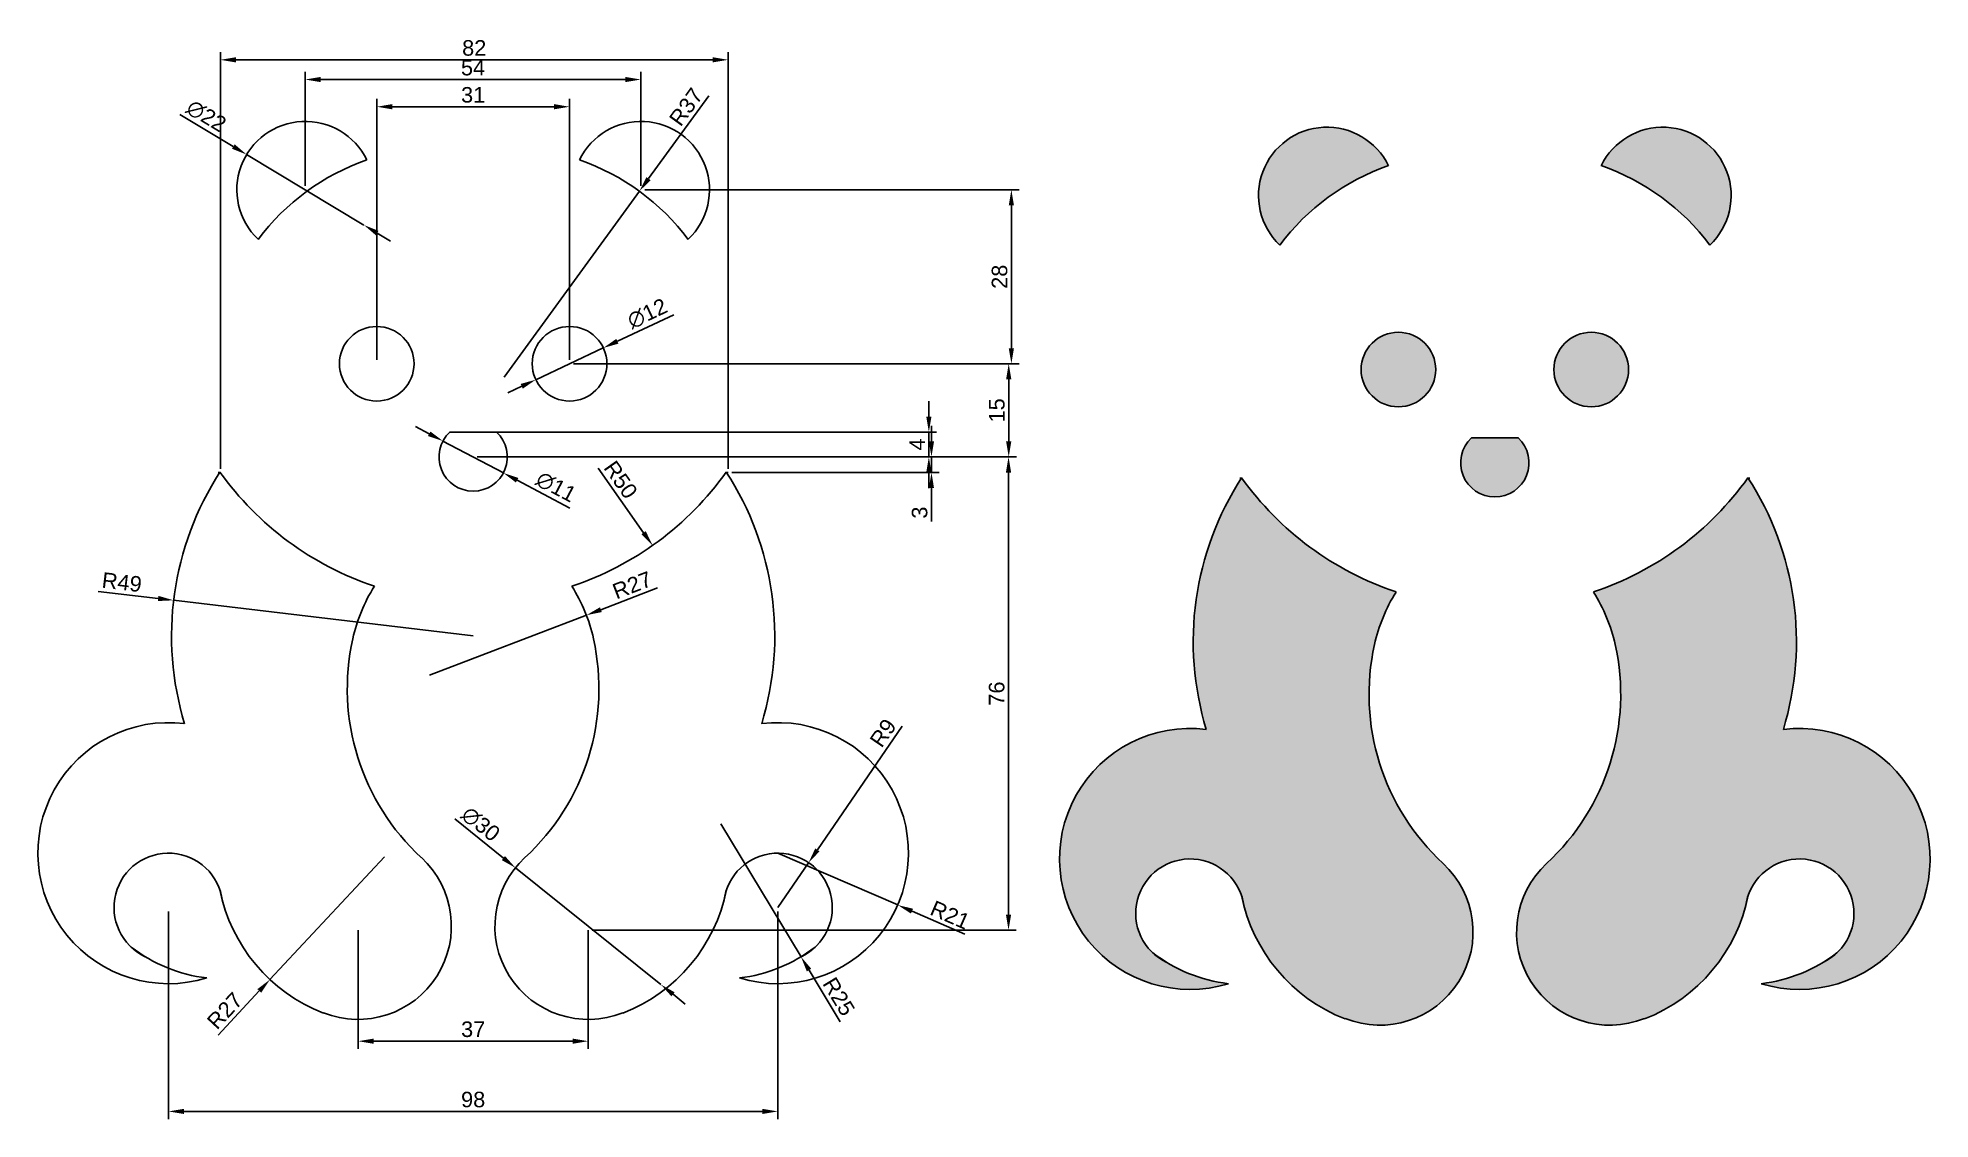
# Model space of a CAD drawing. Header units: millimetres. Extents: x 80 to 384, y 108 to 282.
import ezdxf

# ---------------------------------------------------------------- set-up
doc = ezdxf.new("R2010")
doc.units = ezdxf.units.MM
doc.styles.get("Standard").update_dxf_attribs({"font": 'arial.ttf'})
doc.dimstyles.new('ISO-25', dxfattribs={"dimtxt": 2.5, "dimasz": 2.5, "dimexe": 1.25, "dimexo": 0.625, "dimtad": 1, "dimdec": 0, "dimtxsty": 'Standard', "dimcen": 2.5, "dimclrd": 3, "dimclrt": 2, "dimadec": 0, "dimazin": 0, "dimtfac": 1, "dimtdec": 0, "dimtmove": 0, "dimatfit": 3, "dimfxl": 1, "dimarcsym": 0})

# ---------------------------------------------------------------- blocks, each defined once
blk = doc.blocks.new('*D40')
at = {"color": 3, "lineweight": -2, "transparency": 16777216}
for p, q in [((102.45, 269.67), (111.04, 264.51)), ((132.04, 251.88), (113.18, 263.22)), ((134.18, 250.59), (136.32, 249.3))]:
    blk.add_line(p, q, dxfattribs=at)
at = {"color": 3, "transparency": 16777216}
for points in [[(111.26, 264.86), (110.83, 264.15), (113.18, 263.22)], [(134.39, 250.94), (133.96, 250.23), (132.04, 251.88)]]:
    blk.add_solid(points, dxfattribs=at)
at = {"layer": 'Defpoints', "color": 0, "transparency": 16777216}
for p in [(113.18, 263.22), (132.04, 251.88)]:
    blk.add_point(p, dxfattribs=at)
at = {"color": 2, "transparency": 16777216, "insert": (106.69, 269.42), "char_height": 2.5, "attachment_point": 5, "rotation": 328.9696}
blk.add_mtext('∅22', dxfattribs=at)
blk = doc.blocks.new('*D41')
at = {"color": 3, "lineweight": -2, "transparency": 16777216}
for p, q in [((187.52, 272.68), (177.81, 259.34)), ((154.57, 227.4), (176.34, 257.32))]:
    blk.add_line(p, q, dxfattribs=at)
at = {"color": 3, "transparency": 16777216}
blk.add_solid([(177.48, 259.58), (178.15, 259.09), (176.34, 257.32)], dxfattribs=at)
at = {"layer": 'Defpoints', "color": 0, "transparency": 16777216}
for p in [(176.34, 257.32), (154.57, 227.4)]:
    blk.add_point(p, dxfattribs=at)
at = {"color": 2, "transparency": 16777216, "insert": (183.86, 270.88), "char_height": 2.5, "attachment_point": 5, "rotation": 53.9479}
blk.add_mtext('R37', dxfattribs=at)
blk = doc.blocks.new('*D42')
at = {"color": 3, "lineweight": -2, "transparency": 16777216}
for p, q in [((181.87, 237.44), (172.8, 233.17)), ((159.68, 226.99), (170.54, 232.1)), ((157.42, 225.92), (155.16, 224.86))]:
    blk.add_line(p, q, dxfattribs=at)
at = {"color": 3, "transparency": 16777216}
for points in [[(172.62, 233.55), (172.98, 232.79), (170.54, 232.1)], [(157.24, 226.3), (157.6, 225.55), (159.68, 226.99)]]:
    blk.add_solid(points, dxfattribs=at)
at = {"layer": 'Defpoints', "color": 0, "transparency": 16777216}
for p in [(170.54, 232.1), (159.68, 226.99)]:
    blk.add_point(p, dxfattribs=at)
at = {"color": 2, "transparency": 16777216, "insert": (177.62, 237.62), "char_height": 2.5, "attachment_point": 5, "rotation": 25.228}
blk.add_mtext('∅12', dxfattribs=at)
blk = doc.blocks.new('*D43')
at = {"color": 3, "lineweight": -2, "transparency": 16777216}
for p, q in [((142.54, 218.29), (140.33, 219.45)), ((144.75, 217.12), (154.47, 211.98)), ((165.14, 206.33), (156.68, 210.81))]:
    blk.add_line(p, q, dxfattribs=at)
at = {"color": 3, "transparency": 16777216}
for points in [[(142.73, 218.65), (142.34, 217.92), (144.75, 217.12)], [(156.88, 211.17), (156.49, 210.44), (154.47, 211.98)]]:
    blk.add_solid(points, dxfattribs=at)
at = {"layer": 'Defpoints', "color": 0, "transparency": 16777216}
for p in [(144.75, 217.12), (154.47, 211.98)]:
    blk.add_point(p, dxfattribs=at)
at = {"color": 2, "transparency": 16777216, "insert": (162.94, 209.73), "char_height": 2.5, "attachment_point": 5, "rotation": 332.1321}
blk.add_mtext('∅11', dxfattribs=at)
blk = doc.blocks.new('*D36')
at = {"color": 3, "lineweight": -2, "transparency": 16777216}
blk.add_line((169.7, 212.74), (177.02, 202.37), dxfattribs=at)
at = {"color": 3, "transparency": 16777216}
blk.add_solid([(177.36, 202.61), (176.68, 202.13), (178.47, 200.33)], dxfattribs=at)
at = {"layer": 'Defpoints', "color": 0, "transparency": 16777216}
for p in [(149.61, 241.16), (178.47, 200.33)]:
    blk.add_point(p, dxfattribs=at)
at = {"color": 2, "transparency": 16777216, "insert": (173.33, 210.89), "char_height": 2.5, "attachment_point": 5, "rotation": 305.2503}
blk.add_mtext('R50', dxfattribs=at)
blk = doc.blocks.new('*D37')
at = {"color": 3, "lineweight": -2, "transparency": 16777216}
for p, q in [((179.23, 193.47), (170.15, 189.98)), ((142.61, 179.42), (167.82, 189.09))]:
    blk.add_line(p, q, dxfattribs=at)
at = {"color": 3, "transparency": 16777216}
blk.add_solid([(170, 190.37), (170.3, 189.6), (167.82, 189.09)], dxfattribs=at)
at = {"layer": 'Defpoints', "color": 0, "transparency": 16777216}
for p in [(167.82, 189.09), (142.61, 179.42)]:
    blk.add_point(p, dxfattribs=at)
at = {"color": 2, "transparency": 16777216, "insert": (175.18, 193.93), "char_height": 2.5, "attachment_point": 5, "rotation": 20.9941}
blk.add_mtext('R27', dxfattribs=at)
blk = doc.blocks.new('*D44')
at = {"color": 3, "lineweight": -2, "transparency": 16777216}
for p, q in [((89.3, 192.93), (98.97, 191.79)), ((149.61, 185.77), (101.45, 191.49))]:
    blk.add_line(p, q, dxfattribs=at)
at = {"color": 3, "transparency": 16777216}
blk.add_solid([(99.01, 192.2), (98.92, 191.37), (101.45, 191.49)], dxfattribs=at)
at = {"layer": 'Defpoints', "color": 0, "transparency": 16777216}
for p in [(101.45, 191.49), (149.61, 185.77)]:
    blk.add_point(p, dxfattribs=at)
at = {"color": 2, "transparency": 16777216, "insert": (93.12, 194.39), "char_height": 2.5, "attachment_point": 5, "rotation": 353.2243}
blk.add_mtext('R49', dxfattribs=at)
blk = doc.blocks.new('*D45')
at = {"color": 3, "lineweight": -2, "transparency": 16777216}
for p, q in [((135.35, 150.2), (116.93, 130.46)), ((108.59, 121.53), (115.22, 128.64))]:
    blk.add_line(p, q, dxfattribs=at)
at = {"color": 3, "transparency": 16777216}
blk.add_solid([(114.92, 128.92), (115.52, 128.35), (116.93, 130.46)], dxfattribs=at)
at = {"layer": 'Defpoints', "color": 0, "transparency": 16777216}
for p in [(135.35, 150.2), (116.93, 130.46)]:
    blk.add_point(p, dxfattribs=at)
at = {"color": 2, "transparency": 16777216, "insert": (109.68, 125.45), "char_height": 2.5, "attachment_point": 5, "rotation": 46.978}
blk.add_mtext('R27', dxfattribs=at)
blk = doc.blocks.new('*D46')
at = {"color": 3, "lineweight": -2, "transparency": 16777216}
for p, q in [((146.64, 156.3), (154.47, 150.01)), ((179.8, 129.65), (156.42, 148.44)), ((181.75, 128.09), (183.7, 126.52))]:
    blk.add_line(p, q, dxfattribs=at)
at = {"color": 3, "transparency": 16777216}
for points in [[(154.73, 150.33), (154.21, 149.68), (156.42, 148.44)], [(182.01, 128.41), (181.49, 127.76), (179.8, 129.65)]]:
    blk.add_solid(points, dxfattribs=at)
at = {"layer": 'Defpoints', "color": 0, "transparency": 16777216}
for p in [(156.42, 148.44), (179.8, 129.65)]:
    blk.add_point(p, dxfattribs=at)
at = {"color": 2, "transparency": 16777216, "insert": (150.81, 155.47), "char_height": 2.5, "attachment_point": 5, "rotation": 321.2239}
blk.add_mtext('∅30', dxfattribs=at)
blk = doc.blocks.new('*D38')
at = {"color": 3, "lineweight": -2, "transparency": 16777216}
for p, q in [((189.42, 155.53), (202.33, 134.12)), ((208.65, 123.64), (203.62, 131.98))]:
    blk.add_line(p, q, dxfattribs=at)
at = {"color": 3, "transparency": 16777216}
blk.add_solid([(203.98, 132.2), (203.27, 131.77), (202.33, 134.12)], dxfattribs=at)
at = {"layer": 'Defpoints', "color": 0, "transparency": 16777216}
for p in [(189.42, 155.53), (202.33, 134.12)]:
    blk.add_point(p, dxfattribs=at)
at = {"color": 2, "transparency": 16777216, "insert": (208.41, 127.72), "char_height": 2.5, "attachment_point": 5, "rotation": 301.0865}
blk.add_mtext('R25', dxfattribs=at)
blk = doc.blocks.new('*D47')
at = {"color": 3, "lineweight": -2, "transparency": 16777216}
for p, q in [((218.59, 171.25), (204.96, 151.33)), ((198.61, 142.05), (203.55, 149.27))]:
    blk.add_line(p, q, dxfattribs=at)
at = {"color": 3, "transparency": 16777216}
blk.add_solid([(204.62, 151.57), (205.31, 151.09), (203.55, 149.27)], dxfattribs=at)
at = {"layer": 'Defpoints', "color": 0, "transparency": 16777216}
for p in [(203.55, 149.27), (198.61, 142.05)]:
    blk.add_point(p, dxfattribs=at)
at = {"color": 2, "transparency": 16777216, "insert": (215.53, 170.14), "char_height": 2.5, "attachment_point": 5, "rotation": 55.6133}
blk.add_mtext('R9', dxfattribs=at)
blk = doc.blocks.new('*D39')
at = {"color": 3, "lineweight": -2, "transparency": 16777216}
for p, q in [((198.61, 150.8), (217.88, 142.46)), ((228.66, 137.79), (220.18, 141.46))]:
    blk.add_line(p, q, dxfattribs=at)
at = {"color": 3, "transparency": 16777216}
blk.add_solid([(220.34, 141.85), (220.01, 141.08), (217.88, 142.46)], dxfattribs=at)
at = {"layer": 'Defpoints', "color": 0, "transparency": 16777216}
for p in [(198.61, 150.8), (217.88, 142.46)]:
    blk.add_point(p, dxfattribs=at)
at = {"color": 2, "transparency": 16777216, "insert": (226.31, 140.86), "char_height": 2.5, "attachment_point": 5, "rotation": 336.6024}
blk.add_mtext('R21', dxfattribs=at)
blk = doc.blocks.new('*D48')
at = {"color": 0, "lineweight": -2, "transparency": 16777216}
for p, q in [((131.11, 138.42), (131.11, 119.29)), ((168.11, 138.42), (168.11, 119.29))]:
    blk.add_line(p, q, dxfattribs=at)
at = {"color": 3, "lineweight": -2, "transparency": 16777216}
blk.add_line((133.61, 120.54), (165.61, 120.54), dxfattribs=at)
at = {"color": 3, "transparency": 16777216}
for points in [[(133.61, 120.96), (133.61, 120.13), (131.11, 120.54)], [(165.61, 120.96), (165.61, 120.13), (168.11, 120.54)]]:
    blk.add_solid(points, dxfattribs=at)
at = {"layer": 'Defpoints', "color": 0, "transparency": 16777216}
for p in [(131.11, 139.05), (168.11, 139.05), (168.11, 120.54)]:
    blk.add_point(p, dxfattribs=at)
at = {"color": 2, "transparency": 16777216, "insert": (149.61, 122.45), "char_height": 2.5, "attachment_point": 5}
blk.add_mtext('37', dxfattribs=at)
blk = doc.blocks.new('*D49')
at = {"color": 0, "lineweight": -2, "transparency": 16777216}
for p, q in [((100.61, 141.42), (100.61, 107.99)), ((198.61, 141.42), (198.61, 107.99))]:
    blk.add_line(p, q, dxfattribs=at)
at = {"color": 3, "lineweight": -2, "transparency": 16777216}
blk.add_line((103.11, 109.24), (196.11, 109.24), dxfattribs=at)
at = {"color": 3, "transparency": 16777216}
for points in [[(103.11, 109.66), (103.11, 108.83), (100.61, 109.24)], [(196.11, 109.66), (196.11, 108.83), (198.61, 109.24)]]:
    blk.add_solid(points, dxfattribs=at)
at = {"layer": 'Defpoints', "color": 0, "transparency": 16777216}
for p in [(100.61, 142.05), (198.61, 142.05), (198.61, 109.24)]:
    blk.add_point(p, dxfattribs=at)
at = {"color": 2, "transparency": 16777216, "insert": (149.61, 111.14), "char_height": 2.5, "attachment_point": 5}
blk.add_mtext('98', dxfattribs=at)
blk = doc.blocks.new('*D50')
at = {"color": 0, "lineweight": -2, "transparency": 16777216}
for p, q in [((150.23, 214.55), (236.95, 214.55)), ((168.73, 138.42), (236.95, 138.42))]:
    blk.add_line(p, q, dxfattribs=at)
at = {"color": 3, "lineweight": -2, "transparency": 16777216}
blk.add_line((235.7, 140.92), (235.7, 212.05), dxfattribs=at)
at = {"color": 3, "transparency": 16777216}
for points in [[(235.28, 212.05), (236.12, 212.05), (235.7, 214.55)], [(235.28, 140.92), (236.12, 140.92), (235.7, 138.42)]]:
    blk.add_solid(points, dxfattribs=at)
at = {"layer": 'Defpoints', "color": 0, "transparency": 16777216}
for p in [(149.61, 214.55), (235.7, 214.55), (168.11, 138.42)]:
    blk.add_point(p, dxfattribs=at)
at = {"color": 2, "transparency": 16777216, "insert": (233.8, 176.48), "char_height": 2.5, "attachment_point": 5, "rotation": 90}
blk.add_mtext('76', dxfattribs=at)
blk = doc.blocks.new('*D51')
at = {"color": 0, "lineweight": -2, "transparency": 16777216}
for p, q in [((165.73, 229.55), (236.98, 229.55)), ((150.23, 214.55), (236.98, 214.55))]:
    blk.add_line(p, q, dxfattribs=at)
at = {"color": 3, "lineweight": -2, "transparency": 16777216}
blk.add_line((235.73, 227.05), (235.73, 217.05), dxfattribs=at)
at = {"color": 3, "transparency": 16777216}
for points in [[(235.31, 227.05), (236.15, 227.05), (235.73, 229.55)], [(235.31, 217.05), (236.15, 217.05), (235.73, 214.55)]]:
    blk.add_solid(points, dxfattribs=at)
at = {"layer": 'Defpoints', "color": 0, "transparency": 16777216}
for p in [(165.11, 229.55), (149.61, 214.55), (235.73, 214.55)]:
    blk.add_point(p, dxfattribs=at)
at = {"color": 2, "transparency": 16777216, "insert": (233.83, 222.05), "char_height": 2.5, "attachment_point": 5, "rotation": 90}
blk.add_mtext('15', dxfattribs=at)
blk = doc.blocks.new('*D52')
at = {"color": 0, "lineweight": -2, "transparency": 16777216}
for p, q in [((177.23, 257.55), (237.41, 257.55)), ((165.73, 229.55), (237.41, 229.55))]:
    blk.add_line(p, q, dxfattribs=at)
at = {"color": 3, "lineweight": -2, "transparency": 16777216}
blk.add_line((236.16, 232.05), (236.16, 255.05), dxfattribs=at)
at = {"color": 3, "transparency": 16777216}
for points in [[(235.74, 255.05), (236.57, 255.05), (236.16, 257.55)], [(235.74, 232.05), (236.57, 232.05), (236.16, 229.55)]]:
    blk.add_solid(points, dxfattribs=at)
at = {"layer": 'Defpoints', "color": 0, "transparency": 16777216}
for p in [(176.61, 257.55), (236.16, 257.55), (165.11, 229.55)]:
    blk.add_point(p, dxfattribs=at)
at = {"color": 2, "transparency": 16777216, "insert": (234.26, 243.55), "char_height": 2.5, "attachment_point": 5, "rotation": 90}
blk.add_mtext('28', dxfattribs=at)
blk = doc.blocks.new('*D53')
at = {"color": 0, "lineweight": -2, "transparency": 16777216}
for p, q in [((108.96, 212.67), (108.96, 279.71)), ((190.61, 212.67), (190.61, 279.71))]:
    blk.add_line(p, q, dxfattribs=at)
at = {"color": 3, "lineweight": -2, "transparency": 16777216}
blk.add_line((111.46, 278.46), (188.11, 278.46), dxfattribs=at)
at = {"color": 3, "transparency": 16777216}
for points in [[(111.46, 278.88), (111.46, 278.04), (108.96, 278.46)], [(188.11, 278.88), (188.11, 278.04), (190.61, 278.46)]]:
    blk.add_solid(points, dxfattribs=at)
at = {"layer": 'Defpoints', "color": 0, "transparency": 16777216}
for p in [(190.61, 278.46), (108.96, 212.05), (190.61, 212.05)]:
    blk.add_point(p, dxfattribs=at)
at = {"color": 2, "transparency": 16777216, "insert": (149.78, 280.36), "char_height": 2.5, "attachment_point": 5}
blk.add_mtext('82', dxfattribs=at)
blk = doc.blocks.new('*D54')
at = {"color": 0, "lineweight": -2, "transparency": 16777216}
for p, q in [((134.11, 230.17), (134.11, 272.16)), ((165.11, 230.17), (165.11, 272.16))]:
    blk.add_line(p, q, dxfattribs=at)
at = {"color": 3, "lineweight": -2, "transparency": 16777216}
blk.add_line((136.61, 270.91), (162.61, 270.91), dxfattribs=at)
at = {"color": 3, "transparency": 16777216}
for points in [[(136.61, 271.33), (136.61, 270.49), (134.11, 270.91)], [(162.61, 271.33), (162.61, 270.49), (165.11, 270.91)]]:
    blk.add_solid(points, dxfattribs=at)
at = {"layer": 'Defpoints', "color": 0, "transparency": 16777216}
for p in [(165.11, 270.91), (134.11, 229.55), (165.11, 229.55)]:
    blk.add_point(p, dxfattribs=at)
at = {"color": 2, "transparency": 16777216, "insert": (149.61, 272.81), "char_height": 2.5, "attachment_point": 5}
blk.add_mtext('31', dxfattribs=at)
blk = doc.blocks.new('*D55')
at = {"color": 0, "lineweight": -2, "transparency": 16777216}
for p, q in [((122.61, 258.17), (122.61, 276.54)), ((176.57, 258.17), (176.57, 276.54))]:
    blk.add_line(p, q, dxfattribs=at)
at = {"color": 3, "lineweight": -2, "transparency": 16777216}
blk.add_line((125.11, 275.29), (174.07, 275.29), dxfattribs=at)
at = {"color": 3, "transparency": 16777216}
for points in [[(125.11, 275.71), (125.11, 274.87), (122.61, 275.29)], [(174.07, 275.71), (174.07, 274.87), (176.57, 275.29)]]:
    blk.add_solid(points, dxfattribs=at)
at = {"layer": 'Defpoints', "color": 0, "transparency": 16777216}
for p in [(176.57, 275.29), (122.61, 257.55), (176.57, 257.55)]:
    blk.add_point(p, dxfattribs=at)
at = {"color": 2, "transparency": 16777216, "insert": (149.59, 277.19), "char_height": 2.5, "attachment_point": 5}
blk.add_mtext('54', dxfattribs=at)
blk = doc.blocks.new('*D56')
at = {"color": 3, "lineweight": -2, "transparency": 16777216}
for p, q in [((222.89, 221.05), (222.89, 223.55)), ((222.89, 214.55), (222.89, 218.55)), ((222.89, 212.05), (222.89, 209.55))]:
    blk.add_line(p, q, dxfattribs=at)
at = {"color": 0, "lineweight": -2, "transparency": 16777216}
for p, q in [((150.23, 218.55), (224.14, 218.55)), ((150.23, 214.55), (224.14, 214.55))]:
    blk.add_line(p, q, dxfattribs=at)
at = {"color": 3, "transparency": 16777216}
for points in [[(222.47, 221.05), (223.31, 221.05), (222.89, 218.55)], [(222.47, 212.05), (223.31, 212.05), (222.89, 214.55)]]:
    blk.add_solid(points, dxfattribs=at)
at = {"layer": 'Defpoints', "color": 0, "transparency": 16777216}
for p in [(149.61, 218.55), (222.89, 218.55), (149.61, 214.55)]:
    blk.add_point(p, dxfattribs=at)
at = {"color": 2, "transparency": 16777216, "insert": (221.02, 216.55), "char_height": 2.5, "attachment_point": 5, "rotation": 90}
blk.add_mtext('4', dxfattribs=at)
blk = doc.blocks.new('*D57')
at = {"color": 3, "lineweight": -2, "transparency": 16777216}
for p, q in [((223.31, 217.05), (223.31, 219.55)), ((223.31, 214.55), (223.31, 212.05)), ((223.31, 209.55), (223.31, 204.16))]:
    blk.add_line(p, q, dxfattribs=at)
at = {"color": 0, "lineweight": -2, "transparency": 16777216}
for p, q in [((150.23, 214.55), (224.56, 214.55)), ((191.23, 212.05), (224.56, 212.05))]:
    blk.add_line(p, q, dxfattribs=at)
at = {"color": 3, "transparency": 16777216}
for points in [[(222.89, 217.05), (223.72, 217.05), (223.31, 214.55)], [(222.89, 209.55), (223.72, 209.55), (223.31, 212.05)]]:
    blk.add_solid(points, dxfattribs=at)
at = {"layer": 'Defpoints', "color": 0, "transparency": 16777216}
for p in [(149.61, 214.55), (190.61, 212.05), (223.31, 212.05)]:
    blk.add_point(p, dxfattribs=at)
at = {"color": 2, "transparency": 16777216, "insert": (221.41, 205.6), "char_height": 2.5, "attachment_point": 5, "rotation": 90}
blk.add_mtext('3', dxfattribs=at)

msp = doc.modelspace()

# ---------------------------------------------------------------- hatches: boundary and pattern name
h = msp.add_hatch(color=2)
h.dxf.hatch_style = 1
h.paths.add_polyline_path([(267.51, 170.71, 1.236763), (271.06, 129.8, -0.105926), (261.16, 133.22, -1.691156), (273.59, 142.2, 0.239706), (290.08, 124.1, 0.825194), (305.57, 149.15, -0.267398), (294.55, 184.36, -0.085289), (298.02, 192.82, -0.157813), (273.25, 211.12), (273.14, 211.12, 0.220553)])
h.paths.add_polyline_path([(322.23, 149.15, 0.834831), (337.75, 124.04, 0.240026), (354.22, 142.2, -1.691156), (366.65, 133.22, -0.105926), (356.75, 129.8, 1.236763), (360.3, 170.71, 0.220553), (354.67, 211.12), (354.55, 211.12, -0.157813), (329.78, 192.82, -0.085289), (333.26, 184.36, -0.267398)])
h.paths.add_polyline_path([(335.4, 228.62, 1), (323.4, 228.62, 1)])
h.paths.add_polyline_path([(310.13, 217.62, 2.516611), (317.68, 217.62)])
h.paths.add_polyline_path([(304.4, 228.62, 1), (292.4, 228.62, 1)])
h.paths.add_polyline_path([(331.01, 261.43, -0.149536), (348.48, 248.65, 1.197548)])
h.paths.add_polyline_path([(296.8, 261.43, 1.197548), (279.32, 248.65, -0.149536)])
h = msp.add_hatch(color=4)
h.dxf.hatch_style = 1
h.paths.add_polyline_path([(296.8, 261.43, 1.197548), (279.32, 248.65, -0.149536)])
h.paths.add_polyline_path([(348.48, 248.65, 1.197548), (331.01, 261.43, -0.149536)])
h.paths.add_polyline_path([(304.4, 228.62, 1), (292.4, 228.62, 1)])
h.paths.add_polyline_path([(335.4, 228.62, 1), (323.4, 228.62, 1)])
h = msp.add_hatch(color=1)
h.dxf.hatch_style = 1
h.paths.add_polyline_path([(310.13, 217.62, 2.516611), (317.68, 217.62)])

# ---------------------------------------------------------------- linework, layer by layer
for p, q in [((153.38, 218.55), (145.83, 218.55)), ((317.68, 217.62), (310.13, 217.62)), ((108.96, 212.05), (108.61, 212.05)), ((190.26, 212.05), (190.61, 212.05)), ((273.25, 211.12), (272.9, 211.12)), ((354.55, 211.12), (354.9, 211.12))]:
    msp.add_line(p, q)
for centre in [(134.11, 229.55), (165.11, 229.55), (298.4, 228.62), (329.4, 228.62)]:
    msp.add_circle(centre, 6)
for centre, radius, start, end in [((122.61, 257.55), 11, 25.904, 226.4512), ((176.61, 257.55), 11, 313.5488, 154.096), ((286.9, 256.62), 11, 25.904, 226.4512), ((340.9, 256.62), 11, 313.5488, 154.096), ((144.65, 227.4), 37, 109.1681, 143.1871), ((154.57, 227.4), 37, 36.8129, 70.8319), ((308.95, 226.48), 37, 109.1681, 143.1871), ((318.86, 226.48), 37, 36.8129, 70.8319), ((149.61, 214.55), 5.5, 133.3418, 46.6582), ((313.9, 213.62), 5.5, 133.3418, 46.6582), ((149.61, 185.77), 48.5, 147.0764, 196.9437), ((149.61, 241.16), 50, 215.4903, 251.4793), ((149.61, 241.16), 50, 288.5207, 324.5097), ((149.61, 185.77), 48.5, 343.0563, 32.9236), ((313.9, 184.85), 48.5, 147.0764, 196.9437), ((313.9, 240.24), 50, 215.4903, 251.4793), ((313.9, 240.24), 50, 288.5207, 324.5097), ((313.9, 184.85), 48.5, 343.0563, 32.9236), ((156.61, 179.42), 27, 147.9401, 167.4396), ((142.61, 179.42), 27, 12.5604, 32.0599), ((320.9, 178.49), 27, 147.9401, 167.4396), ((306.9, 178.49), 27, 12.5604, 32.0599), ((166.33, 177.25), 36.96, 167.4396, 227.3217), ((132.88, 177.25), 36.96, 312.6783, 12.5604), ((330.63, 176.33), 36.96, 167.4396, 227.3217), ((297.18, 176.33), 36.96, 312.6783, 12.5604), ((100.61, 150.8), 21, 82.8734, 287.0426), ((198.61, 150.8), 21, 252.9574, 97.1266), ((264.9, 149.87), 21, 82.8734, 287.0426), ((362.9, 149.87), 21, 252.9574, 97.1266), ((100.61, 142.05), 8.75, 7.0356, 244.6504), ((131.11, 139.05), 15, 248.2316, 47.3217), ((168.11, 139.05), 15, 132.6783, 291.7684), ((198.61, 142.05), 8.75, 295.3496, 172.9644), ((264.9, 141.12), 8.75, 7.0356, 244.6504), ((295.4, 138.12), 15, 248.2316, 47.3217), ((332.4, 138.12), 15, 132.6783, 291.7684), ((362.9, 141.12), 8.75, 295.3496, 172.9644), ((135.35, 150.2), 27, 191.217, 248.6688), ((163.87, 150.2), 27, 291.3312, 348.783), ((299.64, 149.28), 27, 191.217, 248.6688), ((328.17, 149.28), 27, 291.3312, 348.783), ((109.8, 155.53), 25, 232.6353, 263.0354), ((189.42, 155.53), 25, 276.9646, 307.3647), ((274.09, 154.61), 25, 232.6353, 263.0354), ((353.72, 154.61), 25, 276.9646, 307.3647)]:
    msp.add_arc(centre, radius, start, end)

# ---------------------------------------------------------------- dimensions: what is measured, and where the dimension line sits
for base, p1, p2, picture, middle in [((190.61, 278.46), (108.96, 212.05), (190.61, 212.05), '*D53', (149.78, 278.46)), ((165.11, 270.91), (134.11, 229.55), (165.11, 229.55), '*D54', (149.61, 270.91)), ((198.61, 109.24), (100.61, 142.05), (198.61, 142.05), '*D49', (149.61, 109.24)), ((168.11, 120.54), (131.11, 139.05), (168.11, 139.05), '*D48', (149.61, 120.54))]:
    dim = msp.add_linear_dim(base=base, p1=p1, p2=p2, dimstyle='ISO-25')
    dim.commit()
    dim.dimension.update_dxf_attribs({"geometry": picture, "text_midpoint": middle, "dimtype": 160})
dim = msp.add_linear_dim(base=(176.57, 275.29), p1=(122.61, 257.55), p2=(176.57, 257.55), dimstyle='ISO-25')
dim.commit()
dim.dimension.update_dxf_attribs({"geometry": '*D55', "text_midpoint": (149.59, 277.19)})
for center, mpoint, picture, middle in [((154.57, 227.4), (176.34, 257.32), '*D41', (185.4, 269.76)), ((149.61, 241.16), (178.47, 200.33), '*D36', (171.78, 209.79)), ((198.61, 142.05), (203.55, 149.27), '*D47', (217.1, 169.06))]:
    dim = msp.add_radius_dim(center=center, mpoint=mpoint, dimstyle='ISO-25')
    dim.commit()
    dim.dimension.update_dxf_attribs({"geometry": picture, "text_midpoint": middle, "dimtype": 164})
for p1, p2, picture, middle in [((132.04, 251.88), (113.18, 263.22), '*D40', (106.69, 269.42)), ((159.68, 226.99), (170.54, 232.1), '*D42', (177.62, 237.62)), ((144.75, 217.12), (154.47, 211.98), '*D43', (162.94, 209.73)), ((179.8, 129.65), (156.42, 148.44), '*D46', (150.81, 155.47))]:
    dim = msp.add_diameter_dim_2p(p1=p1, p2=p2, dimstyle='ISO-25')
    dim.commit()
    dim.dimension.update_dxf_attribs({"geometry": picture, "text_midpoint": middle})
for base, p1, p2, picture, middle in [((236.16, 257.55), (165.11, 229.55), (176.61, 257.55), '*D52', (234.26, 243.55)), ((235.73, 214.55), (165.11, 229.55), (149.61, 214.55), '*D51', (233.83, 222.05)), ((222.89, 218.55), (149.61, 214.55), (149.61, 218.55), '*D56', (221.02, 216.55)), ((223.30822828, 212.04607538), (149.60934724, 214.54607538), (190.60934724, 212.04607538), '*D57', (221.40594315, 205.60252149)), ((235.7, 214.55), (168.11, 138.42), (149.61, 214.55), '*D50', (233.8, 176.48))]:
    dim = msp.add_linear_dim(base=base, p1=p1, p2=p2, angle=90, dimstyle='ISO-25')
    dim.commit()
    dim.dimension.update_dxf_attribs({"geometry": picture, "text_midpoint": middle})
for center, mpoint, picture, middle in [((149.60934724, 185.7682866), (101.44808633, 191.49043195), '*D44', (93.11816068, 194.39493481)), ((142.61, 179.42), (167.82, 189.09), '*D37', (175.18, 193.93)), ((189.42, 155.53), (202.33, 134.12), '*D38', (208.41, 127.72)), ((135.35, 150.2), (116.93, 130.46), '*D45', (109.68, 125.45)), ((198.61, 150.8), (217.88, 142.46), '*D39', (226.31, 140.86))]:
    dim = msp.add_radius_dim(center=center, mpoint=mpoint, dimstyle='ISO-25')
    dim.commit()
    dim.dimension.update_dxf_attribs({"geometry": picture, "text_midpoint": middle})

doc.saveas('drawing.dxf')
